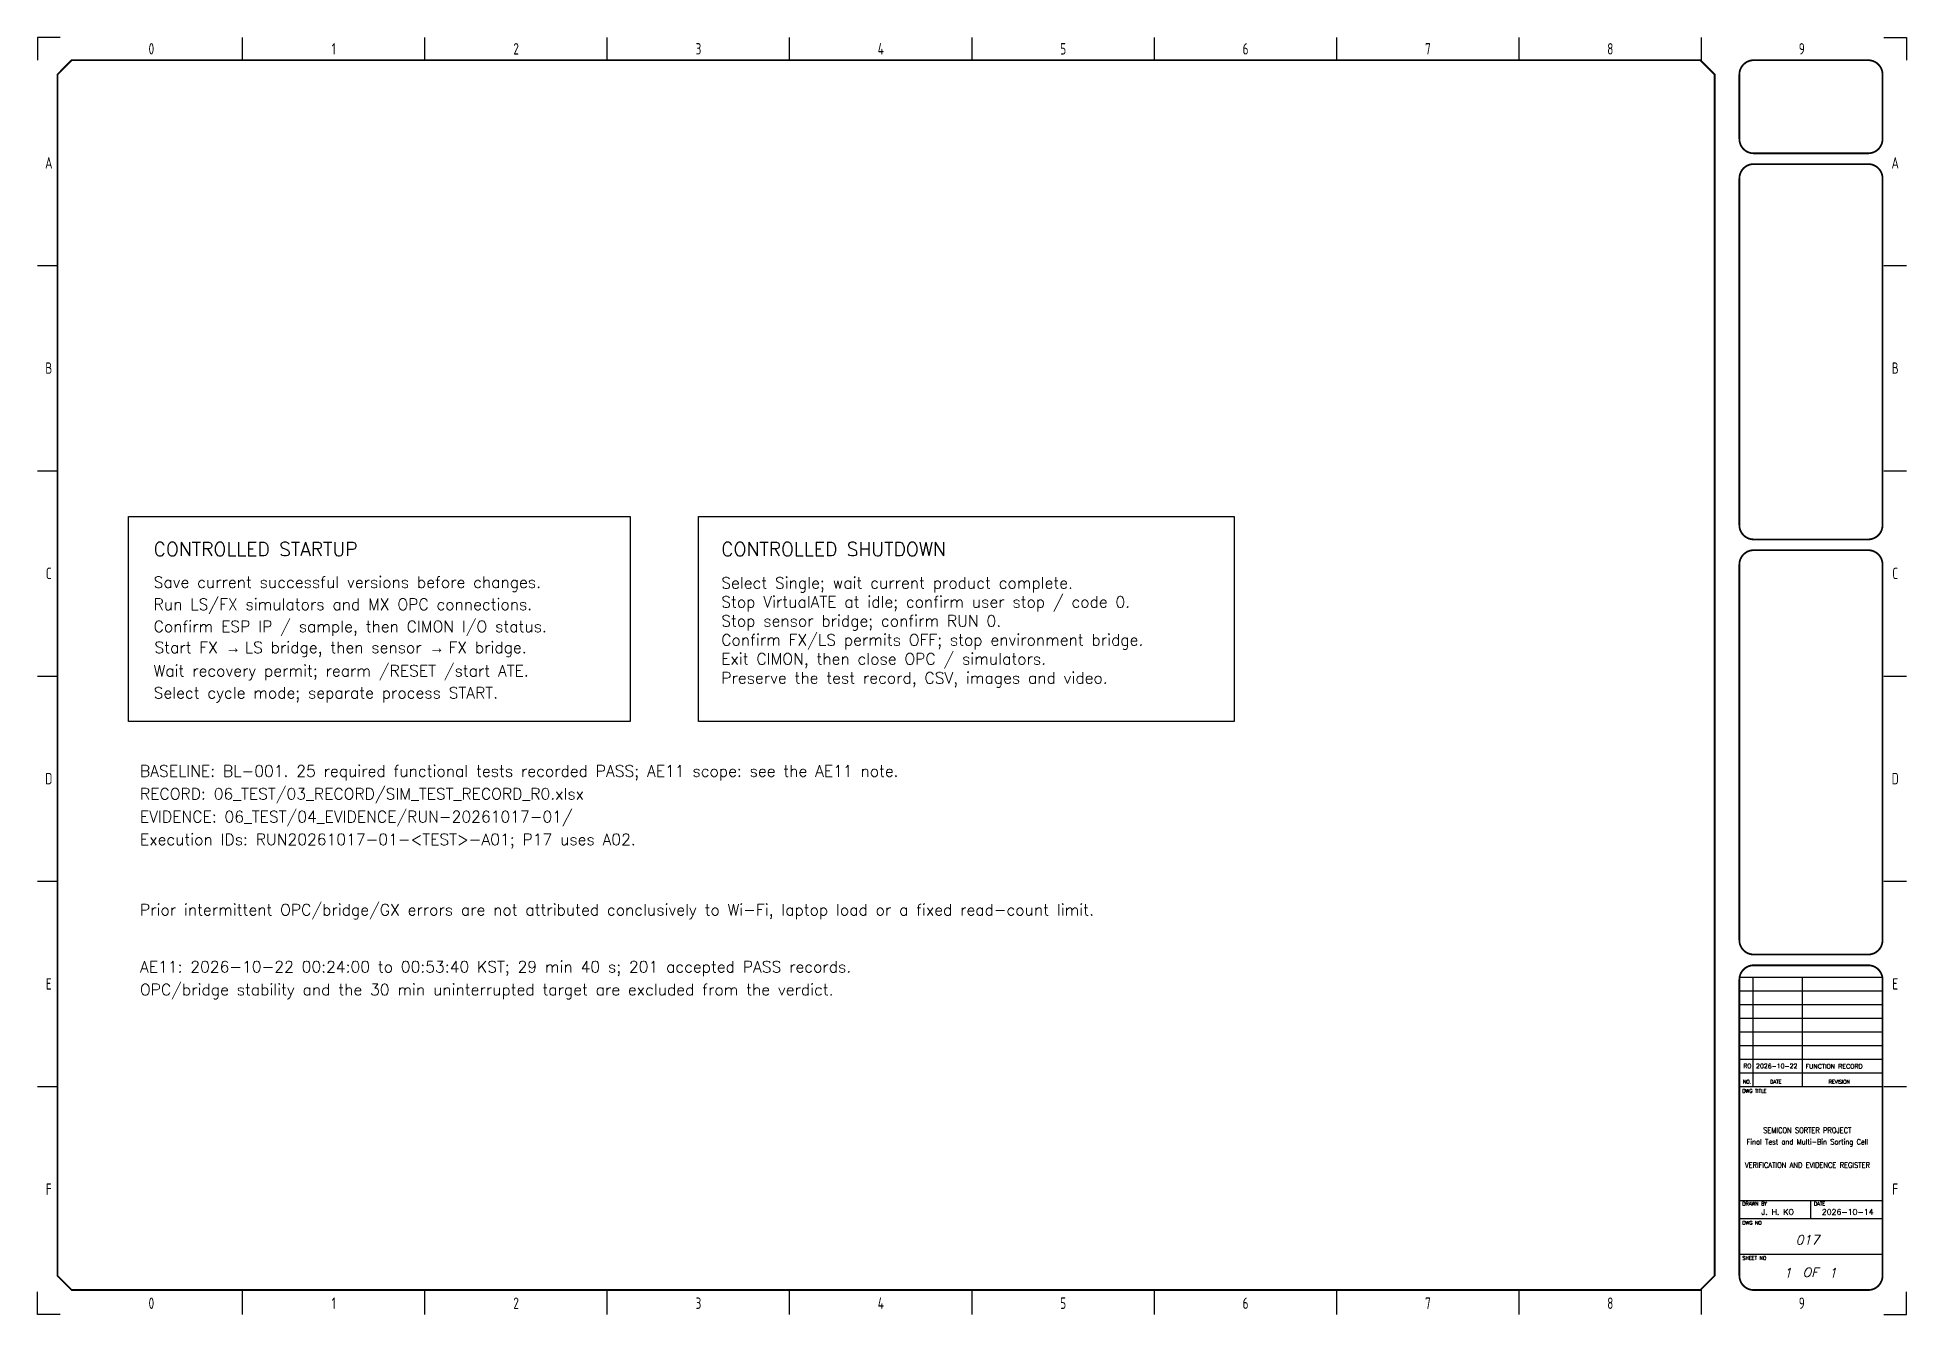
# Model space of a CAD drawing. Extents: x 5 to 415, y 5 to 285.
import ezdxf
from ezdxf.enums import TextEntityAlignment as Align

# ---------------------------------------------------------------- set-up
doc = ezdxf.new("R2010")
doc.units = 0
doc.header["$LTSCALE"] = 10
for name, color, linetype in [('SYMS', 7, 'Continuous'), ('TEXT', 7, 'Continuous'), ('TITLE', 7, 'Continuous'), ('Title blocks', 7, 'Continuous')]:
    doc.layers.add(name, color=color, linetype=linetype)
doc.styles.add('ISO8', font='ISO8.shx', dxfattribs={"width": 0.8})
doc.styles.add('ITALIC', font='ITALIC')
doc.styles.add('ROMANS', font='romans')

# ---------------------------------------------------------------- blocks, each defined once
blk = doc.blocks.new('Title_blocks_A3')
at = {"layer": 'TITLE'}
for p, q in [((372.89, 276.86), (372.89, 259.33)), ((378.33, 79), (409.73, 79)), ((381.28, 79), (381.28, 55)), ((392.12, 79), (392.12, 55)), ((378.33, 76), (409.73, 76)), ((378.32, 73), (409.73, 73)), ((378.32, 70), (409.73, 70)), ((378.32, 67), (409.73, 67)), ((378.32, 64), (409.73, 64)), ((378.32, 61), (409.72, 61)), ((378.32, 58), (409.72, 58)), ((378.32, 55), (409.72, 55)), ((372.89, 13.53), (372.89, 37.81)), ((378.32, 30.02), (409.72, 30.02)), ((394.02, 26.1), (394.02, 30.02)), ((378.32, 26.1), (409.72, 26.1)), ((378.32, 18.24), (409.72, 18.24))]:
    blk.add_line(p, q, dxfattribs=at)
at = {"layer": 'TITLE', "const_width": 0.392}
blk.add_lwpolyline([(372.89, 13.53), (372.89, 276.86), (369.75, 280), (12.53, 280), (9.39, 276.86), (9.39, 13.53), (12.53, 10.39), (369.75, 10.39)], close=True, dxfattribs=at)
for points in [[(381.46, 280, 0.414214), (378.32, 276.86, 0.414214)], [(409.72, 276.86, 0.414214), (406.58, 280, 0.414214)], [(378.32, 262.73, 0.414214), (381.46, 259.59, 0.414214)], [(406.58, 259.59, 0.414214), (409.72, 262.73, 0.414214)], [(381.46, 257.23, 0.414214), (378.32, 254.09, 0.414214)], [(409.72, 254.09, 0.414214), (406.58, 257.23, 0.414214)], [(378.32, 178.08, 0.414214), (381.46, 174.94, 0.414214)], [(406.58, 174.94, 0.414214), (409.72, 178.08, 0.414214)], [(381.46, 172.58, 0.414214), (378.32, 169.44, 0.414214)], [(409.72, 169.44, 0.414214), (406.58, 172.58, 0.414214)], [(378.32, 87.08, 0.414214), (381.46, 83.94, 0.414214)], [(406.58, 83.94, 0.414214), (409.72, 87.08, 0.414214)], [(381.46, 81.58, 0.414214), (378.32, 78.44, 0.414214)], [(409.72, 78.44, 0.414214), (406.58, 81.58, 0.414214)], [(378.32, 13.53, 0.414214), (381.46, 10.39, 0.414214)], [(406.58, 10.39, 0.414214), (409.72, 13.53, 0.414214)]]:
    blk.add_lwpolyline(points, format="xyb", dxfattribs=at)
for points in [[(406.58, 280), (381.46, 280)], [(378.32, 276.86), (378.32, 262.73)], [(409.72, 276.86), (409.72, 262.73)], [(406.58, 259.59), (381.46, 259.59)], [(378.32, 254.09), (378.32, 178.08)], [(406.58, 257.23), (381.46, 257.23)], [(409.72, 254.09), (409.72, 178.08)], [(381.46, 174.94), (406.58, 174.94)], [(381.46, 172.58), (406.58, 172.58)], [(381.46, 83.94), (406.58, 83.94)], [(378.32, 78.44), (378.32, 13.53)], [(381.46, 81.58), (406.58, 81.58)], [(409.72, 78.44), (409.72, 13.53)], [(381.46, 10.39), (406.58, 10.39)]]:
    blk.add_lwpolyline(points, dxfattribs=at)
at = {"layer": 'TITLE', "color": 7, "const_width": 0.392}
for points in [[(378.32, 169.44), (378.32, 87.08)], [(409.72, 169.44), (409.72, 87.08)]]:
    blk.add_lwpolyline(points, dxfattribs=at)
at = {"layer": 'Title blocks', "color": 7}
for p, q in [((50, 280), (50, 285)), ((90, 280), (90, 285)), ((130, 280), (130, 285)), ((170, 280), (170, 285)), ((250, 280), (250, 285)), ((290, 280), (290, 285)), ((330, 280), (330, 285)), ((370, 280), (370, 285)), ((5, 235), (9.39, 235)), ((410, 235), (415, 235)), ((5, 190), (9.39, 190)), ((410, 190), (415, 190)), ((5, 100), (9.39, 100)), ((410, 100), (415, 100)), ((5, 55), (9.39, 55)), ((410, 55), (415, 55)), ((50, 5), (50, 10.39)), ((90, 5), (90, 10.39)), ((130, 5), (130, 10.39)), ((170, 5), (170, 10.39)), ((250, 5), (250, 10.39)), ((290, 5), (290, 10.39)), ((330, 5), (330, 10.39)), ((370, 5), (370, 10.64))]:
    blk.add_line(p, q, dxfattribs=at)
at = {"layer": 'Title blocks', "color": 2}
for p, q in [((210, 280), (210, 285)), ((5, 145), (9.39, 145)), ((410, 145), (415, 145)), ((210, 5), (210, 10.39))]:
    blk.add_line(p, q, dxfattribs=at)
at = {"layer": 'Title blocks'}
for points in [[(10, 285), (5, 285), (5, 280)], [(410, 285), (415, 285), (415, 280)], [(10, 5), (5, 5), (5, 10)], [(410, 5), (415, 5), (415, 10)]]:
    blk.add_lwpolyline(points, dxfattribs=at)
at = {"layer": 'TITLE', "color": 1, "style": 'ROMANS'}
for s, p in [('DWG TITLE', (378.97, 53.64)), ('DRAWN BY', (378.97, 28.91)), ('DATE', (394.67, 28.91)), ('DWG NO', (378.97, 24.72)), ('SHEET NO', (378.97, 17))]:
    blk.add_text(s, height=0.785, dxfattribs=at).set_placement(p)
at = {"layer": 'TITLE', "color": 1}
for s, height, style, p in [('NO.', 0.785, 'ROMANS', (380.02, 56.04)), ('DATE', 0.785, 'ROMANS', (386.32, 56.04)), ('REVISION', 0.785, 'ROMANS', (400.23, 56.04)), ('OF', 2, 'ITALIC', (393.89, 14.25))]:
    blk.add_text(s, height=height, dxfattribs=dict(at, style=style)).set_placement(p, align=Align.MIDDLE)
at = {"layer": 'TITLE', "color": 1, "style": 'ROMANS', "width": 0.8}
for tag, p in [('TITLE#1', (393.23, 44.81)), ('TITLE#2', (393.23, 42.27)), ('TITLE#3', (393.23, 39.73)), ('TITLE#4', (393.23, 37.18))]:
    blk.add_attdef(tag, text='', height=1.2, dxfattribs=at).set_placement(p, align=Align.CENTER)
at = {"layer": 'TITLE', "color": 1}
for tag, p, height, style in [('DRAWNBY', (383.14, 26.88), 1.25, 'ROMANS'), ('DATE', (396.4, 26.88), 1.25, 'ROMANS'), ('SHTS', (397.95, 13.15), 2, 'ITALIC')]:
    blk.add_attdef(tag, p, '', height=height, dxfattribs=dict(at, style=style))
at = {"layer": 'TITLE', "color": 1, "style": 'ITALIC'}
blk.add_attdef('DWG#', text='', height=2, dxfattribs=at).set_placement((393.23, 20.38), align=Align.CENTER)
blk.add_attdef('SH#', text='', height=2, dxfattribs=at).set_placement((389.77, 13.15), align=Align.RIGHT)
at = {"layer": 'TITLE', "color": 7, "flags": 9}
blk.add_attdef('WD_TB', (381.46, 10.39), '', height=1.57, dxfattribs=at)
at = {"layer": 'Title blocks', "style": 'ISO8', "width": 0.8}
for s, p in [('0', (30, 282.5)), ('1', (70, 282.5)), ('2', (110, 282.5)), ('3', (150, 282.5)), ('4', (190, 282.5)), ('5', (230, 282.5)), ('6', (270, 282.5)), ('7', (310, 282.5)), ('8', (350, 282.5)), ('9', (392, 282.5)), ('A', (7.5, 257.5)), ('A', (412.5, 257.5)), ('B', (7.5, 212.5)), ('B', (412.5, 212.5)), ('C', (7.5, 167.5)), ('C', (412.5, 167.5)), ('D', (7.5, 122.5)), ('D', (412.5, 122.5)), ('E', (7.5, 77.5)), ('E', (412.5, 77.5)), ('F', (7.5, 32.5)), ('F', (412.5, 32.5)), ('0', (30, 7.5)), ('1', (70, 7.5)), ('2', (110, 7.5)), ('3', (150, 7.5)), ('4', (190, 7.5)), ('5', (230, 7.5)), ('6', (270, 7.5)), ('7', (310, 7.5)), ('8', (350, 7.5)), ('9', (392, 7.5))]:
    blk.add_text(s, height=2.5, dxfattribs=at).set_placement(p, align=Align.MIDDLE)

msp = doc.modelspace()

# ---------------------------------------------------------------- linework, layer by layer
for points in [[(25, 180), (135, 180), (135, 135), (25, 135)], [(150, 180), (267.5, 180), (267.5, 135), (150, 135)]]:
    msp.add_lwpolyline(points, close=True)

# ---------------------------------------------------------------- block references
at = {"layer": 'SYMS'}
msp.add_blockref('Title_blocks_A3', (0, 0), dxfattribs=at).add_auto_attribs({'TITLE#1': 'SEMICON SORTER PROJECT', 'DATE': '2026-10-14', 'DRAWNBY': 'J. H. KO', 'SH#': '1', 'TITLE#2': 'Final Test and Multi-Bin Sorting Cell', 'TITLE#4': 'VERIFICATION AND EVIDENCE REGISTER', 'DWG#': '017', 'SHTS': '1'})

# ---------------------------------------------------------------- texts
at = {"attachment_point": 1}
for s, insert, char_height, width in [('{\\Fromans|c0;Select Single; wait current product complete.\\PStop VirtualATE at idle; confirm user stop / code 0.\\PStop sensor bridge; confirm RUN 0.\\PConfirm FX/LS permits OFF; stop environment bridge.\\PExit CIMON, then close OPC / simulators.\\PPreserve the test record, CSV, images and video.}', (155, 166.67), 2.5, 125.125), ('{\\Fromans|c0;Start FX\\Fromans|c129; \\fGulim|b0|i0|c129|p50;→ \\Fromans|c0;LS bridge, then sensor\\Fromans|c129; \\fGulim|b0|i0|c129|p50;→ \\Fromans|c0;FX bridge.}', (30.67, 152.5), 2.5, 104.721), ('\\pxsm1.2;{\\Fromans|c0;BASELINE: BL-001. 25 required functional tests recorded PASS; AE11 scope: see the AE11 note.\\Fromans|c129;\\P\\Fromans|c0;RECORD: 06_TEST/03_RECORD/SIM_TEST_RECORD_R0.xlsx\\PEVIDENCE: 06_TEST/04_EVIDENCE/RUN-20261017-01/\\PExecution IDs: RUN20261017-01-<TEST>-A01; P17 uses A02.}', (27.5, 125.42), 2.5, 215.25), ('\\pxsm1.2;{\\Fromans|c0;AE11: 2026-10-22 00:24:00 to 00:53:40 KST; 29 min 40 s; 201 accepted PASS records.\\POPC/bridge stability and the 30 min uninterrupted target are excluded from the verdict.}', (27.5, 82.5), 2.5, 212.1875), ('{\\Fromans|c129;2026-10-22}', (381.96, 59.99), 1, 22.575), ('{\\Fromans|c0;FUNCTION RECORD}', (392.84, 59.92), 1, 22.575)]:
    msp.add_mtext(s, dxfattribs=dict(at, insert=insert, char_height=char_height, width=width))
at = {"insert": (379.17, 60.01), "char_height": 1, "attachment_point": 1}
msp.add_mtext_dynamic_manual_height_columns('{\\Fromans|c129;R0}', width=2.5, gutter_width=12.5, heights=[0], dxfattribs=at)
at = {"layer": 'TEXT', "style": 'ROMANS'}
for s, height, p in [('CONTROLLED STARTUP', 3, (30.5, 171.31)), ('CONTROLLED SHUTDOWN', 3, (155, 171.31)), ('Save current successful versions before changes.', 2.5, (30.5, 164.31)), ('Run LS/FX simulators and MX OPC connections.', 2.5, (30.5, 159.46)), ('Confirm ESP IP / sample, then CIMON I/O status.', 2.5, (30.5, 154.61)), ('Wait recovery permit; rearm /RESET /start ATE.', 2.5, (30.5, 144.91)), ('Select cycle mode; separate process START.', 2.5, (30.5, 140.06)), ('Prior intermittent OPC/bridge/GX errors are not attributed conclusively to Wi-Fi, laptop load or a fixed read-count limit.', 2.5, (27.5, 92.5))]:
    msp.add_text(s, height=height, dxfattribs=at).set_placement(p)

doc.saveas('drawing.dxf')
